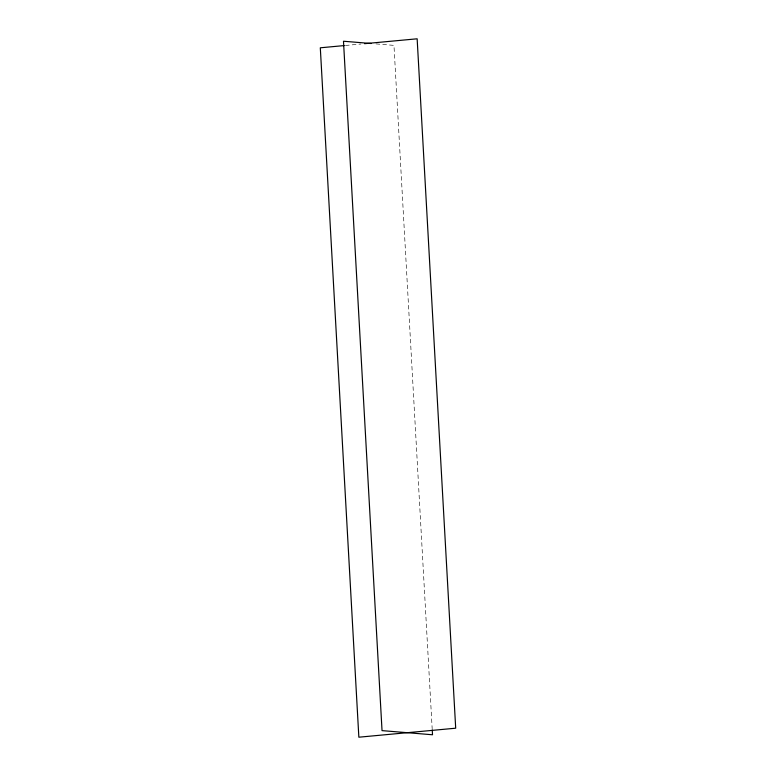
<?xml version="1.0" encoding="UTF-8"?>
<svg xmlns="http://www.w3.org/2000/svg" width="776" height="776" viewBox="0 0 776 776"><rect width="100%" height="100%" fill="white"/><g stroke="black" fill="none" stroke-linecap="round" stroke-linejoin="round"><path stroke-width="0.58" stroke-dasharray="3.88 2.91" d="M345.417 45.474L360.956 44.028M375.943 43.892L393.965 45.377L432.174 728.722"/><path stroke-width="1.16" d="M344.224 45.58L320.304 47.802L358.851 737.2L455.696 728.198L417.149 38.8L364.545 43.689M371.132 43.505L343.487 41.235L382.035 730.623L432.513 734.765L432.242 729.925"/></g></svg>
